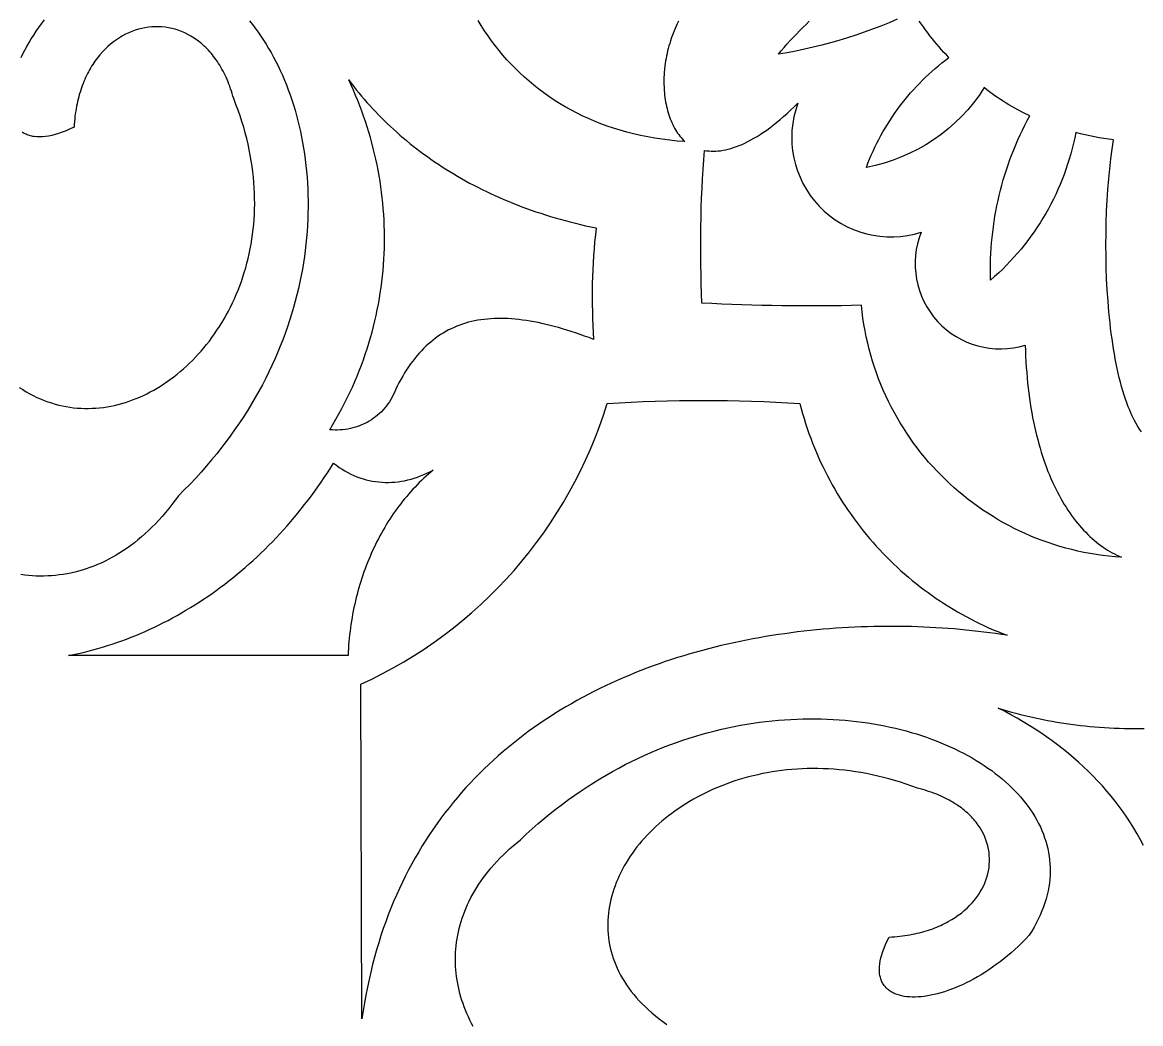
# Model space of a CAD drawing. Extents: x -4950 to -2150, y -1354 to 1346.
# Drawn here: x -2712.7 to -2500.7, y 801.8 to 991.7 of the extents above; entities that cross this region are included whole.
import ezdxf

# ---------------------------------------------------------------- set-up
doc = ezdxf.new("R2010")
doc.units = 0
doc.layers.add('LAYER_1', color=18, linetype='CONTINUOUS')

msp = doc.modelspace()

# ---------------------------------------------------------------- linework, layer by layer
at = {"layer": 'LAYER_1'}
for points in [[(-2546.89, 992.28), (-2548.44, 991.62), (-2550, 990.99), (-2551.57, 990.39), (-2553.15, 989.81), (-2554.74, 989.27), (-2556.34, 988.75), (-2557.95, 988.26), (-2559.56, 987.8), (-2561.19, 987.37), (-2562.82, 986.96), (-2564.46, 986.59), (-2566.11, 986.24), (-2567.77, 985.93), (-2569.43, 985.64), (-2568.87, 986.3), (-2568.31, 986.95), (-2567.74, 987.59), (-2567.17, 988.23), (-2566.58, 988.86), (-2565.99, 989.48), (-2565.4, 990.09), (-2564.79, 990.7), (-2564.18, 991.3), (-2563.56, 991.89)], [(-2713.33, 922.48), (-2712.67, 922.05), (-2712.01, 921.64), (-2711.34, 921.27), (-2710.67, 920.91), (-2709.99, 920.58), (-2709.31, 920.28), (-2708.62, 920), (-2707.93, 919.75), (-2707.24, 919.52), (-2706.55, 919.31), (-2705.85, 919.12), (-2705.15, 918.96), (-2704.45, 918.83), (-2703.74, 918.71), (-2703.04, 918.62), (-2702.33, 918.56), (-2701.63, 918.51), (-2700.92, 918.49), (-2700.21, 918.48), (-2699.51, 918.51), (-2698.8, 918.55), (-2698.1, 918.61), (-2697.39, 918.69), (-2696.69, 918.8), (-2695.99, 918.92), (-2695.29, 919.07), (-2694.59, 919.24), (-2693.9, 919.42), (-2693.21, 919.63), (-2692.52, 919.86), (-2691.84, 920.1), (-2691.16, 920.37), (-2690.48, 920.65), (-2689.81, 920.95), (-2689.15, 921.27), (-2688.49, 921.61), (-2687.83, 921.97), (-2687.18, 922.35), (-2686.54, 922.74), (-2685.9, 923.15), (-2685.27, 923.58), (-2684.64, 924.02), (-2684.03, 924.49), (-2683.42, 924.97), (-2682.81, 925.46), (-2682.22, 925.97), (-2681.64, 926.5), (-2681.06, 927.04), (-2680.49, 927.6), (-2679.94, 928.18), (-2679.39, 928.76), (-2678.85, 929.37), (-2678.32, 929.99), (-2677.81, 930.62), (-2677.3, 931.27), (-2676.81, 931.93), (-2676.32, 932.61), (-2675.85, 933.3), (-2675.39, 934), (-2674.95, 934.72), (-2674.51, 935.45), (-2674.09, 936.19), (-2673.68, 936.94), (-2673.29, 937.71), (-2672.91, 938.49), (-2672.54, 939.28), (-2672.19, 940.08), (-2671.86, 940.9), (-2671.54, 941.73), (-2671.23, 942.56), (-2670.94, 943.41), (-2670.67, 944.27), (-2670.41, 945.14), (-2670.17, 946.02), (-2669.95, 946.91), (-2669.74, 947.81), (-2669.55, 948.72), (-2669.38, 949.64), (-2669.23, 950.56), (-2669.1, 951.5), (-2668.98, 952.45), (-2668.89, 953.4), (-2668.81, 954.36), (-2668.75, 955.33), (-2668.72, 956.31), (-2668.7, 957.3), (-2668.71, 958.29), (-2668.73, 959.29), (-2668.78, 960.3), (-2668.85, 961.32), (-2668.94, 962.34), (-2669.05, 963.37), (-2669.19, 964.4), (-2669.35, 965.44), (-2669.53, 966.49), (-2669.73, 967.54), (-2669.96, 968.6), (-2670.22, 969.66), (-2670.49, 970.73), (-2670.79, 971.8), (-2671.12, 972.88), (-2671.47, 973.96), (-2671.85, 975.04), (-2672.26, 976.13), (-2672.68, 977.23), (-2672.82, 977.71), (-2672.96, 978.19), (-2673.11, 978.66), (-2673.26, 979.11), (-2673.42, 979.56), (-2673.59, 980), (-2673.76, 980.43), (-2673.94, 980.85), (-2674.12, 981.27), (-2674.31, 981.67), (-2674.51, 982.07), (-2674.7, 982.45), (-2674.91, 982.83), (-2675.12, 983.2), (-2675.33, 983.55), (-2675.55, 983.9), (-2675.78, 984.25), (-2676.01, 984.58), (-2676.24, 984.9), (-2676.48, 985.22), (-2676.72, 985.52), (-2676.96, 985.82), (-2677.21, 986.11), (-2677.47, 986.39), (-2677.73, 986.66), (-2677.99, 986.92), (-2678.25, 987.17), (-2678.52, 987.42), (-2678.79, 987.65), (-2679.07, 987.88), (-2679.34, 988.1), (-2679.62, 988.31), (-2679.91, 988.51), (-2680.2, 988.71), (-2680.78, 989.07), (-2681.37, 989.4), (-2681.97, 989.69), (-2682.57, 989.95), (-2683.19, 990.18), (-2683.81, 990.37), (-2684.43, 990.54), (-2685.06, 990.66), (-2685.69, 990.76), (-2686.32, 990.82), (-2686.96, 990.86), (-2687.6, 990.85), (-2688.23, 990.82), (-2688.86, 990.76), (-2689.5, 990.66), (-2690.12, 990.53), (-2690.75, 990.37), (-2691.37, 990.18), (-2691.98, 989.96), (-2692.59, 989.71), (-2693.18, 989.42), (-2693.77, 989.11), (-2694.35, 988.77), (-2694.92, 988.39), (-2695.48, 987.99), (-2696.02, 987.55), (-2696.55, 987.09), (-2697.07, 986.6), (-2697.57, 986.08), (-2698.06, 985.52), (-2698.53, 984.94), (-2698.75, 984.64), (-2698.98, 984.33), (-2699.19, 984.02), (-2699.41, 983.69), (-2699.62, 983.36), (-2699.82, 983.03), (-2700.02, 982.68), (-2700.21, 982.33), (-2700.4, 981.97), (-2700.58, 981.61), (-2700.75, 981.24), (-2700.93, 980.86), (-2701.09, 980.47), (-2701.25, 980.08), (-2701.4, 979.68), (-2701.55, 979.27), (-2701.69, 978.86), (-2701.82, 978.43), (-2701.95, 978.01), (-2702.07, 977.57), (-2702.18, 977.13), (-2702.29, 976.68), (-2702.38, 976.23), (-2702.48, 975.77), (-2702.56, 975.3), (-2702.64, 974.82), (-2702.71, 974.34), (-2702.77, 973.85), (-2702.83, 973.36), (-2702.87, 972.86), (-2702.91, 972.35), (-2702.94, 971.83), (-2703.71, 971.47), (-2704.45, 971.15), (-2705.17, 970.87), (-2705.87, 970.63), (-2706.53, 970.42), (-2707.18, 970.26), (-2707.79, 970.13), (-2708.39, 970.04), (-2708.95, 969.99), (-2709.49, 969.97), (-2710.01, 969.99), (-2710.5, 970.03), (-2710.74, 970.07), (-2710.97, 970.12), (-2711.19, 970.17), (-2711.41, 970.23), (-2711.62, 970.3), (-2711.83, 970.37), (-2712.03, 970.46), (-2712.22, 970.55), (-2712.41, 970.64), (-2712.59, 970.75), (-2712.76, 970.86)], [(-2669.68, 991.95), (-2669.13, 991.27), (-2668.59, 990.56), (-2668.06, 989.83), (-2667.54, 989.09), (-2667.04, 988.33), (-2666.55, 987.55), (-2666.07, 986.76), (-2665.6, 985.95), (-2665.14, 985.12), (-2664.7, 984.27), (-2664.28, 983.42), (-2663.86, 982.54), (-2663.46, 981.65), (-2663.07, 980.75), (-2662.7, 979.83), (-2662.34, 978.9), (-2662, 977.95), (-2661.67, 976.99), (-2661.36, 976.02), (-2661.06, 975.03), (-2660.78, 974.04), (-2660.51, 973.03), (-2660.26, 972.01), (-2660.03, 970.97), (-2659.81, 969.93), (-2659.61, 968.88), (-2659.43, 967.81), (-2659.26, 966.74), (-2659.11, 965.66), (-2658.98, 964.56), (-2658.87, 963.46), (-2658.78, 962.35), (-2658.7, 961.23), (-2658.64, 960.1), (-2658.6, 958.97), (-2658.58, 957.83), (-2658.58, 956.68), (-2658.6, 955.52), (-2658.63, 954.36), (-2658.69, 953.19), (-2658.77, 952.02), (-2658.87, 950.84), (-2658.99, 949.65), (-2659.13, 948.46), (-2659.29, 947.27), (-2659.47, 946.07), (-2659.67, 944.87), (-2659.9, 943.67), (-2660.14, 942.46), (-2660.41, 941.25), (-2660.7, 940.03), (-2661.02, 938.82), (-2661.35, 937.6), (-2661.71, 936.38), (-2662.09, 935.17), (-2662.5, 933.95), (-2662.93, 932.72), (-2663.39, 931.5), (-2663.86, 930.28), (-2664.37, 929.06), (-2664.89, 927.84), (-2665.45, 926.63), (-2666.02, 925.41), (-2666.62, 924.2), (-2667.25, 922.98), (-2667.91, 921.78), (-2668.59, 920.57), (-2669.29, 919.37), (-2670.02, 918.17), (-2670.78, 916.97), (-2671.57, 915.78), (-2672.38, 914.59), (-2673.22, 913.41), (-2674.09, 912.23), (-2674.98, 911.06), (-2675.91, 909.89), (-2676.86, 908.73), (-2677.84, 907.58), (-2678.85, 906.43), (-2679.88, 905.29), (-2680.95, 904.16), (-2682.05, 903.04), (-2683.17, 901.92), (-2683.77, 901.09), (-2684.38, 900.28), (-2685, 899.5), (-2685.62, 898.74), (-2686.25, 898.01), (-2686.89, 897.3), (-2687.53, 896.61), (-2688.18, 895.95), (-2688.84, 895.32), (-2689.5, 894.71), (-2690.16, 894.12), (-2690.83, 893.55), (-2691.51, 893.01), (-2692.19, 892.5), (-2692.88, 892), (-2693.57, 891.53), (-2694.26, 891.08), (-2694.96, 890.66), (-2695.66, 890.26), (-2696.36, 889.88), (-2697.07, 889.52), (-2697.78, 889.18), (-2698.5, 888.87), (-2699.21, 888.58), (-2699.93, 888.31), (-2700.65, 888.06), (-2701.38, 887.83), (-2702.1, 887.62), (-2702.83, 887.44), (-2703.55, 887.28), (-2704.28, 887.13), (-2705.01, 887.01), (-2705.74, 886.91), (-2706.47, 886.82), (-2707.2, 886.76), (-2707.93, 886.72), (-2708.66, 886.7), (-2709.39, 886.7), (-2710.12, 886.71), (-2710.84, 886.75), (-2711.57, 886.81), (-2712.29, 886.88), (-2713.02, 886.97)], [(-2712.96, 985.03), (-2712.63, 985.73), (-2712.27, 986.43), (-2711.89, 987.14), (-2711.48, 987.85), (-2711.05, 988.56), (-2710.6, 989.28), (-2710.12, 989.99), (-2709.63, 990.71), (-2709.1, 991.43), (-2708.56, 992.14)], [(-2588.36, 991.9), (-2588.58, 991.44), (-2588.8, 990.98), (-2589, 990.52), (-2589.2, 990.06), (-2589.39, 989.59), (-2589.56, 989.12), (-2589.73, 988.65), (-2589.89, 988.18), (-2590.03, 987.71), (-2590.17, 987.23), (-2590.3, 986.75), (-2590.42, 986.28), (-2590.53, 985.8), (-2590.63, 985.32), (-2590.72, 984.84), (-2590.8, 984.37), (-2590.87, 983.89), (-2590.93, 983.42), (-2590.99, 982.94), (-2591.07, 982), (-2591.11, 981.07), (-2591.11, 980.14), (-2591.09, 979.23), (-2591.06, 978.78), (-2591.02, 978.34), (-2590.98, 977.9), (-2590.92, 977.46), (-2590.86, 977.03), (-2590.79, 976.6), (-2590.71, 976.18), (-2590.62, 975.76), (-2590.52, 975.36), (-2590.42, 974.95), (-2590.3, 974.56), (-2590.18, 974.17), (-2590.05, 973.78), (-2589.91, 973.41), (-2589.77, 973.04), (-2589.61, 972.68), (-2589.45, 972.33), (-2589.28, 971.98), (-2589.1, 971.65), (-2588.91, 971.32), (-2588.72, 971.01), (-2588.52, 970.7), (-2588.3, 970.4), (-2588.09, 970.12), (-2587.86, 969.84), (-2587.63, 969.58), (-2587.39, 969.32), (-2587.14, 969.08), (-2588.59, 969.19), (-2590.03, 969.34), (-2591.44, 969.52), (-2592.83, 969.72), (-2594.19, 969.97), (-2595.54, 970.24), (-2596.86, 970.54), (-2598.15, 970.87), (-2599.43, 971.23), (-2600.68, 971.62), (-2601.91, 972.03), (-2603.11, 972.48), (-2604.29, 972.95), (-2605.45, 973.45), (-2606.59, 973.97), (-2607.7, 974.52), (-2608.79, 975.09), (-2609.86, 975.69), (-2610.9, 976.32), (-2611.92, 976.96), (-2612.92, 977.63), (-2613.9, 978.32), (-2614.85, 979.04), (-2615.78, 979.78), (-2616.68, 980.53), (-2617.56, 981.31), (-2618.42, 982.11), (-2619.26, 982.92), (-2620.07, 983.76), (-2620.87, 984.61), (-2621.63, 985.49), (-2622.38, 986.38), (-2623.1, 987.28), (-2623.8, 988.21), (-2624.47, 989.15), (-2625.13, 990.1), (-2625.75, 991.07), (-2626.36, 992.06)], [(-2500.2, 835.61), (-2500.78, 836.71), (-2501.38, 837.8), (-2502.02, 838.88), (-2502.68, 839.93), (-2503.36, 840.98), (-2504.07, 842), (-2504.81, 843.02), (-2505.57, 844.01), (-2506.35, 844.99), (-2507.16, 845.95), (-2508, 846.9), (-2508.85, 847.83), (-2509.73, 848.75), (-2510.63, 849.64), (-2511.55, 850.52), (-2512.5, 851.39), (-2513.46, 852.24), (-2514.45, 853.07), (-2515.46, 853.88), (-2516.48, 854.68), (-2517.53, 855.46), (-2518.59, 856.22), (-2519.67, 856.96), (-2520.77, 857.69), (-2521.89, 858.4), (-2523.03, 859.09), (-2524.18, 859.76), (-2525.35, 860.42), (-2526.53, 861.06), (-2527.73, 861.68), (-2526.9, 861.42), (-2526.06, 861.17), (-2525.23, 860.93), (-2524.38, 860.7), (-2523.54, 860.48), (-2522.69, 860.26), (-2521.83, 860.06), (-2520.97, 859.86), (-2520.11, 859.67), (-2519.24, 859.5), (-2518.37, 859.33), (-2517.5, 859.17), (-2516.62, 859.01), (-2515.73, 858.87), (-2514.85, 858.74), (-2513.95, 858.61), (-2513.06, 858.5), (-2512.16, 858.39), (-2511.25, 858.29), (-2510.35, 858.2), (-2509.43, 858.12), (-2508.52, 858.05), (-2507.6, 857.98), (-2506.67, 857.93), (-2505.74, 857.89), (-2504.81, 857.85), (-2503.87, 857.82), (-2502.93, 857.8), (-2501.99, 857.79), (-2501.04, 857.79), (-2500.09, 857.8)], [(-2627.28, 801.3), (-2627.6, 801.9), (-2627.9, 802.52), (-2628.19, 803.13), (-2628.47, 803.75), (-2628.73, 804.37), (-2628.97, 805), (-2629.19, 805.63), (-2629.41, 806.26), (-2629.6, 806.89), (-2629.78, 807.53), (-2629.94, 808.17), (-2630.09, 808.81), (-2630.22, 809.45), (-2630.33, 810.1), (-2630.42, 810.75), (-2630.5, 811.39), (-2630.57, 812.05), (-2630.61, 812.7), (-2630.64, 813.35), (-2630.65, 814), (-2630.64, 814.66), (-2630.61, 815.31), (-2630.57, 815.97), (-2630.51, 816.62), (-2630.43, 817.28), (-2630.33, 817.93), (-2630.22, 818.59), (-2630.08, 819.24), (-2629.93, 819.9), (-2629.76, 820.55), (-2629.57, 821.2), (-2629.36, 821.85), (-2629.13, 822.5), (-2628.89, 823.15), (-2628.62, 823.8), (-2628.33, 824.44), (-2628.03, 825.09), (-2627.7, 825.73), (-2627.36, 826.37), (-2626.99, 827), (-2626.61, 827.64), (-2626.2, 828.27), (-2625.77, 828.89), (-2625.33, 829.52), (-2624.86, 830.14), (-2624.37, 830.76), (-2623.86, 831.37), (-2623.34, 831.98), (-2622.78, 832.59), (-2622.21, 833.19), (-2621.62, 833.79), (-2621, 834.38), (-2620.37, 834.97), (-2619.71, 835.55), (-2619.03, 836.13), (-2618.33, 836.71), (-2617.21, 837.76), (-2616.09, 838.78), (-2614.96, 839.77), (-2613.82, 840.74), (-2612.67, 841.68), (-2611.52, 842.6), (-2610.36, 843.48), (-2609.19, 844.35), (-2608.02, 845.18), (-2606.84, 845.99), (-2605.66, 846.77), (-2604.47, 847.53), (-2603.28, 848.26), (-2602.09, 848.97), (-2600.89, 849.65), (-2599.68, 850.31), (-2598.48, 850.95), (-2597.27, 851.56), (-2596.05, 852.14), (-2594.84, 852.7), (-2593.62, 853.24), (-2592.41, 853.76), (-2591.19, 854.25), (-2589.97, 854.72), (-2588.75, 855.16), (-2587.53, 855.59), (-2586.31, 855.99), (-2585.09, 856.37), (-2583.87, 856.73), (-2582.65, 857.06), (-2581.43, 857.37), (-2580.22, 857.67), (-2579, 857.94), (-2577.79, 858.19), (-2576.58, 858.42), (-2575.38, 858.63), (-2574.18, 858.82), (-2572.98, 858.99), (-2571.79, 859.14), (-2570.6, 859.27), (-2569.41, 859.38), (-2568.23, 859.47), (-2567.06, 859.54), (-2565.89, 859.6), (-2564.73, 859.63), (-2563.57, 859.65), (-2562.42, 859.65), (-2561.28, 859.63), (-2560.15, 859.59), (-2559.02, 859.54), (-2557.9, 859.46), (-2556.79, 859.38), (-2555.69, 859.27), (-2554.6, 859.15), (-2553.51, 859.01), (-2552.44, 858.85), (-2551.37, 858.68), (-2550.32, 858.5), (-2549.28, 858.29), (-2548.24, 858.08), (-2547.22, 857.84), (-2546.21, 857.59), (-2545.22, 857.33), (-2544.23, 857.05), (-2543.26, 856.76), (-2542.3, 856.46), (-2541.35, 856.14), (-2540.42, 855.8), (-2539.5, 855.45), (-2538.6, 855.09), (-2537.71, 854.72), (-2536.84, 854.33), (-2535.98, 853.93), (-2535.13, 853.52), (-2534.3, 853.1), (-2533.49, 852.66), (-2532.7, 852.22), (-2531.92, 851.76), (-2531.16, 851.29), (-2530.42, 850.8), (-2529.69, 850.31), (-2528.98, 849.81), (-2528.3, 849.29), (-2527.63, 848.77), (-2526.98, 848.23), (-2526.35, 847.69), (-2525.73, 847.13), (-2525.14, 846.57), (-2524.57, 845.99), (-2524.02, 845.41), (-2523.5, 844.82), (-2522.99, 844.22), (-2522.51, 843.61), (-2522.04, 842.99), (-2521.6, 842.37), (-2521.19, 841.74), (-2520.79, 841.1), (-2520.42, 840.45), (-2520.08, 839.79), (-2519.75, 839.13), (-2519.46, 838.46), (-2519.18, 837.78), (-2518.94, 837.1), (-2518.71, 836.41), (-2518.52, 835.72), (-2518.35, 835.02), (-2518.2, 834.31), (-2518.09, 833.6), (-2518, 832.89), (-2517.94, 832.17), (-2517.9, 831.44), (-2517.9, 830.71), (-2517.92, 829.98), (-2517.97, 829.24), (-2518.05, 828.49), (-2518.16, 827.75), (-2518.3, 827), (-2518.47, 826.25), (-2518.67, 825.49), (-2518.9, 824.73), (-2519.16, 823.97), (-2519.45, 823.21), (-2519.78, 822.44), (-2520.14, 821.67), (-2520.53, 820.9), (-2520.95, 820.13), (-2521.4, 819.36), (-2521.89, 818.59), (-2522.56, 817.88), (-2523.23, 817.2), (-2523.91, 816.54), (-2524.59, 815.9), (-2525.29, 815.28), (-2525.99, 814.69), (-2526.69, 814.11), (-2527.4, 813.56), (-2528.11, 813.03), (-2528.82, 812.52), (-2529.54, 812.03), (-2530.26, 811.56), (-2530.97, 811.12), (-2531.69, 810.7), (-2532.4, 810.3), (-2533.11, 809.92), (-2533.82, 809.56), (-2534.52, 809.23), (-2535.22, 808.92), (-2535.92, 808.63), (-2536.6, 808.36), (-2537.28, 808.11), (-2537.95, 807.89), (-2538.62, 807.69), (-2539.27, 807.51), (-2539.91, 807.35), (-2540.54, 807.21), (-2541.16, 807.1), (-2541.76, 807.01), (-2542.35, 806.94), (-2542.93, 806.9), (-2543.49, 806.88), (-2544.04, 806.88), (-2544.57, 806.9), (-2545.08, 806.95), (-2545.57, 807.01), (-2546.04, 807.1), (-2546.49, 807.22), (-2546.92, 807.35), (-2547.33, 807.51), (-2547.52, 807.6), (-2547.71, 807.69), (-2547.9, 807.79), (-2548.07, 807.9), (-2548.25, 808.01), (-2548.41, 808.13), (-2548.57, 808.25), (-2548.72, 808.38), (-2548.87, 808.51), (-2549.01, 808.65), (-2549.14, 808.8), (-2549.27, 808.95), (-2549.39, 809.1), (-2549.5, 809.27), (-2549.61, 809.43), (-2549.7, 809.61), (-2549.8, 809.79), (-2549.88, 809.97), (-2549.95, 810.17), (-2550.02, 810.36), (-2550.08, 810.57), (-2550.13, 810.78), (-2550.18, 810.99), (-2550.22, 811.21), (-2550.26, 811.67), (-2550.28, 812.15), (-2550.26, 812.66), (-2550.21, 813.19), (-2550.12, 813.74), (-2549.99, 814.31), (-2549.83, 814.91), (-2549.63, 815.54), (-2549.38, 816.18), (-2549.1, 816.85), (-2548.78, 817.55), (-2548.42, 818.26), (-2547.9, 818.29), (-2547.4, 818.33), (-2546.89, 818.37), (-2546.4, 818.42), (-2545.91, 818.48), (-2545.43, 818.55), (-2544.95, 818.62), (-2544.48, 818.7), (-2544.02, 818.78), (-2543.57, 818.88), (-2543.12, 818.98), (-2542.68, 819.08), (-2542.24, 819.19), (-2541.82, 819.31), (-2541.4, 819.44), (-2540.98, 819.57), (-2540.57, 819.7), (-2540.17, 819.84), (-2539.78, 819.99), (-2539.39, 820.15), (-2539.02, 820.3), (-2538.64, 820.47), (-2538.28, 820.64), (-2537.92, 820.81), (-2537.57, 820.99), (-2537.22, 821.18), (-2536.56, 821.56), (-2535.92, 821.96), (-2535.31, 822.38), (-2534.73, 822.82), (-2534.18, 823.27), (-2533.65, 823.74), (-2533.16, 824.22), (-2532.7, 824.72), (-2532.26, 825.23), (-2531.86, 825.75), (-2531.48, 826.28), (-2531.14, 826.82), (-2530.83, 827.37), (-2530.54, 827.93), (-2530.29, 828.49), (-2530.07, 829.06), (-2529.88, 829.64), (-2529.72, 830.22), (-2529.59, 830.81), (-2529.49, 831.4), (-2529.43, 831.99), (-2529.4, 832.58), (-2529.4, 833.17), (-2529.43, 833.77), (-2529.49, 834.36), (-2529.59, 834.95), (-2529.71, 835.53), (-2529.88, 836.12), (-2530.07, 836.69), (-2530.3, 837.27), (-2530.56, 837.83), (-2530.85, 838.39), (-2531.18, 838.94), (-2531.54, 839.48), (-2531.74, 839.75), (-2531.94, 840.02), (-2532.15, 840.28), (-2532.37, 840.54), (-2532.6, 840.79), (-2532.83, 841.05), (-2533.08, 841.3), (-2533.33, 841.54), (-2533.59, 841.79), (-2533.86, 842.03), (-2534.14, 842.26), (-2534.43, 842.5), (-2534.73, 842.73), (-2535.04, 842.95), (-2535.35, 843.17), (-2535.67, 843.39), (-2536.01, 843.6), (-2536.35, 843.81), (-2536.7, 844.02), (-2537.06, 844.22), (-2537.42, 844.41), (-2537.8, 844.61), (-2538.19, 844.79), (-2538.58, 844.97), (-2538.98, 845.15), (-2539.4, 845.32), (-2539.82, 845.49), (-2540.25, 845.65), (-2540.69, 845.8), (-2541.14, 845.95), (-2541.6, 846.09), (-2542.06, 846.23), (-2542.54, 846.36), (-2543.02, 846.49), (-2544.12, 846.89), (-2545.21, 847.27), (-2546.29, 847.62), (-2547.37, 847.95), (-2548.45, 848.25), (-2549.52, 848.53), (-2550.59, 848.79), (-2551.65, 849.03), (-2552.71, 849.24), (-2553.76, 849.43), (-2554.81, 849.6), (-2555.85, 849.75), (-2556.88, 849.88), (-2557.91, 849.98), (-2558.93, 850.07), (-2559.95, 850.13), (-2560.96, 850.18), (-2561.96, 850.2), (-2562.95, 850.2), (-2563.94, 850.19), (-2564.92, 850.16), (-2565.89, 850.1), (-2566.85, 850.03), (-2567.8, 849.94), (-2568.75, 849.84), (-2569.69, 849.71), (-2570.62, 849.57), (-2571.53, 849.41), (-2572.44, 849.24), (-2573.34, 849.04), (-2574.23, 848.84), (-2575.11, 848.61), (-2575.98, 848.37), (-2576.84, 848.12), (-2577.69, 847.85), (-2578.53, 847.56), (-2579.35, 847.26), (-2580.17, 846.95), (-2580.97, 846.62), (-2581.76, 846.28), (-2582.54, 845.93), (-2583.31, 845.56), (-2584.06, 845.18), (-2584.8, 844.79), (-2585.53, 844.38), (-2586.25, 843.96), (-2586.95, 843.54), (-2587.64, 843.1), (-2588.32, 842.65), (-2588.98, 842.18), (-2589.63, 841.71), (-2590.26, 841.23), (-2590.88, 840.74), (-2591.49, 840.24), (-2592.08, 839.72), (-2592.65, 839.2), (-2593.21, 838.68), (-2593.75, 838.14), (-2594.28, 837.59), (-2594.79, 837.04), (-2595.29, 836.48), (-2595.76, 835.91), (-2596.23, 835.34), (-2596.67, 834.75), (-2597.1, 834.16), (-2597.51, 833.57), (-2597.9, 832.97), (-2598.28, 832.36), (-2598.64, 831.75), (-2598.98, 831.13), (-2599.3, 830.51), (-2599.6, 829.89), (-2599.88, 829.26), (-2600.15, 828.62), (-2600.39, 827.98), (-2600.62, 827.34), (-2600.83, 826.7), (-2601.01, 826.05), (-2601.18, 825.4), (-2601.33, 824.75), (-2601.45, 824.1), (-2601.56, 823.44), (-2601.64, 822.78), (-2601.7, 822.13), (-2601.75, 821.47), (-2601.77, 820.81), (-2601.76, 820.15), (-2601.74, 819.49), (-2601.69, 818.83), (-2601.63, 818.17), (-2601.54, 817.52), (-2601.42, 816.86), (-2601.29, 816.21), (-2601.13, 815.55), (-2600.94, 814.9), (-2600.74, 814.25), (-2600.5, 813.61), (-2600.25, 812.97), (-2599.97, 812.33), (-2599.67, 811.69), (-2599.34, 811.06), (-2598.98, 810.43), (-2598.61, 809.81), (-2598.2, 809.19), (-2597.77, 808.57), (-2597.32, 807.96), (-2596.84, 807.36), (-2596.33, 806.76), (-2595.79, 806.17), (-2595.23, 805.58), (-2594.64, 805), (-2594.03, 804.43), (-2593.39, 803.87), (-2592.72, 803.31), (-2592.02, 802.76), (-2591.3, 802.22), (-2590.54, 801.69)]]:
    msp.add_lwpolyline(points, dxfattribs=at)
msp.add_lwpolyline([(-2500.61, 914.08), (-2500.95, 914.57), (-2501.29, 915.09), (-2501.62, 915.64), (-2501.93, 916.22), (-2502.24, 916.83), (-2502.54, 917.47), (-2502.82, 918.13), (-2503.1, 918.82), (-2503.37, 919.53), (-2503.63, 920.27), (-2503.88, 921.03), (-2504.12, 921.82), (-2504.35, 922.62), (-2504.57, 923.45), (-2504.79, 924.3), (-2504.99, 925.17), (-2505.19, 926.05), (-2505.37, 926.95), (-2505.55, 927.87), (-2505.72, 928.81), (-2505.88, 929.76), (-2506.03, 930.72), (-2506.17, 931.7), (-2506.31, 932.69), (-2506.43, 933.69), (-2506.55, 934.7), (-2506.66, 935.72), (-2506.76, 936.75), (-2506.93, 938.83), (-2507.08, 940.95), (-2507.19, 943.08), (-2507.27, 945.22), (-2507.31, 947.37), (-2507.33, 949.51), (-2507.31, 951.65), (-2507.27, 953.77), (-2507.2, 955.88), (-2507.09, 957.95), (-2506.96, 959.99), (-2506.8, 961.99), (-2506.61, 963.94), (-2506.4, 965.83), (-2506.15, 967.66), (-2506.02, 968.55), (-2505.88, 969.43), (-2506.8, 969.54), (-2507.71, 969.67), (-2508.61, 969.82), (-2509.51, 969.98), (-2510.4, 970.16), (-2511.29, 970.36), (-2512.17, 970.57), (-2513.04, 970.79), (-2513.25, 969.77), (-2513.47, 968.77), (-2513.72, 967.76), (-2513.98, 966.77), (-2514.27, 965.78), (-2514.58, 964.79), (-2514.91, 963.82), (-2515.26, 962.85), (-2515.62, 961.9), (-2516.01, 960.95), (-2516.42, 960), (-2516.84, 959.07), (-2517.29, 958.15), (-2517.75, 957.24), (-2518.24, 956.33), (-2518.74, 955.44), (-2519.26, 954.56), (-2519.8, 953.69), (-2520.36, 952.83), (-2520.94, 951.98), (-2521.53, 951.14), (-2522.14, 950.32), (-2522.77, 949.51), (-2523.42, 948.71), (-2524.08, 947.92), (-2524.76, 947.15), (-2525.46, 946.39), (-2526.17, 945.64), (-2526.9, 944.91), (-2527.65, 944.19), (-2528.42, 943.49), (-2529.2, 942.8), (-2529.22, 943.82), (-2529.22, 944.84), (-2529.21, 945.85), (-2529.18, 946.87), (-2529.14, 947.88), (-2529.08, 948.9), (-2529, 949.91), (-2528.9, 950.92), (-2528.79, 951.92), (-2528.66, 952.93), (-2528.52, 953.93), (-2528.36, 954.92), (-2528.18, 955.92), (-2527.99, 956.91), (-2527.78, 957.9), (-2527.55, 958.88), (-2527.31, 959.86), (-2527.05, 960.84), (-2526.78, 961.81), (-2526.49, 962.78), (-2526.18, 963.75), (-2525.86, 964.7), (-2525.52, 965.66), (-2525.17, 966.61), (-2524.8, 967.55), (-2524.41, 968.48), (-2524.01, 969.42), (-2523.6, 970.34), (-2523.17, 971.26), (-2522.72, 972.17), (-2522.26, 973.08), (-2521.78, 973.98), (-2522.93, 974.53), (-2524.05, 975.12), (-2524.61, 975.42), (-2525.17, 975.74), (-2525.71, 976.06), (-2526.26, 976.38), (-2526.79, 976.72), (-2527.33, 977.07), (-2527.85, 977.42), (-2528.37, 977.78), (-2528.89, 978.15), (-2529.39, 978.53), (-2529.89, 978.92), (-2530.39, 979.31, -0.209037), (-2552.74, 964.2), (-2552.44, 964.98), (-2552.13, 965.75), (-2551.81, 966.51), (-2551.47, 967.27), (-2551.12, 968.01), (-2550.76, 968.76), (-2550.38, 969.49), (-2549.99, 970.22), (-2549.59, 970.94), (-2549.17, 971.65), (-2548.74, 972.35), (-2548.3, 973.04), (-2547.85, 973.73), (-2547.39, 974.41), (-2546.91, 975.08), (-2546.43, 975.74), (-2545.93, 976.39), (-2545.41, 977.04), (-2544.89, 977.67), (-2544.36, 978.3), (-2543.81, 978.91), (-2543.26, 979.52), (-2542.69, 980.11), (-2542.11, 980.7), (-2541.52, 981.27), (-2540.92, 981.84), (-2540.31, 982.39), (-2539.69, 982.94), (-2539.06, 983.47), (-2538.42, 983.99), (-2537.77, 984.5), (-2537.11, 985), (-2537.58, 985.5), (-2538.04, 986), (-2538.5, 986.51), (-2538.95, 987.03), (-2539.4, 987.55), (-2539.83, 988.08), (-2540.27, 988.61), (-2540.69, 989.15), (-2541.11, 989.7), (-2541.52, 990.25), (-2541.92, 990.81), (-2542.32, 991.37), (-2542.7, 991.94)], format="xyb", dxfattribs=at)
for points in [[(-2650.88, 980.76), (-2650.41, 980.15), (-2649.93, 979.53), (-2649.45, 978.92), (-2648.95, 978.31), (-2648.45, 977.71), (-2647.94, 977.12), (-2647.43, 976.52), (-2646.9, 975.94), (-2646.36, 975.35), (-2645.82, 974.77), (-2645.27, 974.2), (-2644.71, 973.63), (-2644.14, 973.07), (-2643.56, 972.51), (-2642.97, 971.96), (-2642.38, 971.41), (-2641.78, 970.86), (-2641.16, 970.33), (-2640.55, 969.79), (-2639.92, 969.27), (-2639.28, 968.75), (-2638.64, 968.23), (-2637.98, 967.72), (-2637.32, 967.22), (-2636.65, 966.72), (-2635.97, 966.23), (-2635.28, 965.74), (-2634.59, 965.26), (-2633.88, 964.79), (-2633.17, 964.32), (-2632.45, 963.86), (-2631.72, 963.41), (-2630.98, 962.96), (-2630.24, 962.52), (-2629.48, 962.08), (-2628.72, 961.65), (-2627.95, 961.23), (-2627.17, 960.82), (-2626.38, 960.41), (-2625.59, 960.01), (-2624.78, 959.62), (-2623.97, 959.23), (-2623.15, 958.85), (-2622.32, 958.48), (-2621.48, 958.12), (-2620.63, 957.76), (-2619.78, 957.41), (-2618.92, 957.07), (-2618.05, 956.74), (-2617.17, 956.41), (-2616.28, 956.09), (-2615.38, 955.78), (-2614.48, 955.48), (-2613.56, 955.19), (-2612.64, 954.9), (-2611.71, 954.62), (-2610.78, 954.35), (-2609.83, 954.09), (-2608.88, 953.84), (-2607.91, 953.6), (-2606.94, 953.36), (-2605.96, 953.14), (-2604.98, 952.92), (-2603.98, 952.71), (-2604.12, 951.39), (-2604.25, 950.08), (-2604.37, 948.76), (-2604.46, 947.44), (-2604.55, 946.12), (-2604.61, 944.8), (-2604.67, 943.48), (-2604.7, 942.16), (-2604.72, 940.83), (-2604.73, 939.51), (-2604.72, 938.19), (-2604.69, 936.87), (-2604.65, 935.54), (-2604.6, 934.22), (-2604.53, 932.9), (-2604.44, 931.58), (-2605.31, 931.91), (-2606.17, 932.22), (-2607.02, 932.52), (-2607.87, 932.81), (-2608.7, 933.08), (-2609.52, 933.34), (-2610.33, 933.58), (-2611.13, 933.81), (-2611.92, 934.03), (-2612.7, 934.23), (-2613.48, 934.42), (-2614.24, 934.59), (-2614.99, 934.75), (-2615.74, 934.9), (-2616.47, 935.03), (-2617.2, 935.15), (-2617.92, 935.25), (-2618.62, 935.34), (-2619.32, 935.41), (-2620.01, 935.46), (-2620.69, 935.51), (-2621.36, 935.53), (-2622.02, 935.55), (-2622.68, 935.54), (-2623.32, 935.52), (-2623.96, 935.49), (-2624.58, 935.44), (-2625.2, 935.38), (-2625.81, 935.3), (-2626.41, 935.2), (-2627, 935.09), (-2627.58, 934.96), (-2628.16, 934.82), (-2628.72, 934.66), (-2629.28, 934.48), (-2629.83, 934.29), (-2630.37, 934.08), (-2630.91, 933.85), (-2631.43, 933.61), (-2631.95, 933.36), (-2632.46, 933.08), (-2632.96, 932.79), (-2633.45, 932.48), (-2633.93, 932.16), (-2634.41, 931.82), (-2634.88, 931.46), (-2635.34, 931.08), (-2635.79, 930.69), (-2636.24, 930.28), (-2636.68, 929.85), (-2637.11, 929.41), (-2637.53, 928.94), (-2637.94, 928.46), (-2638.35, 927.97), (-2638.75, 927.45), (-2639.14, 926.92), (-2639.53, 926.37), (-2639.91, 925.8), (-2640.28, 925.21), (-2640.64, 924.61), (-2641, 923.98), (-2641.35, 923.34), (-2641.69, 922.68), (-2642.03, 922), (-2642.22, 921.53), (-2642.42, 921.07), (-2642.65, 920.62), (-2642.89, 920.18), (-2643.15, 919.76), (-2643.43, 919.35), (-2643.72, 918.96), (-2644.03, 918.58), (-2644.35, 918.21), (-2644.69, 917.86), (-2645.04, 917.53), (-2645.4, 917.21), (-2645.78, 916.91), (-2646.16, 916.62), (-2646.56, 916.35), (-2646.97, 916.09), (-2647.39, 915.85), (-2647.82, 915.63), (-2648.26, 915.42), (-2648.7, 915.24), (-2649.15, 915.07), (-2649.61, 914.92), (-2650.08, 914.78), (-2650.55, 914.67), (-2651.03, 914.58), (-2651.51, 914.5), (-2652, 914.44), (-2652.49, 914.4), (-2652.98, 914.39), (-2653.47, 914.39), (-2653.97, 914.41), (-2654.47, 914.46), (-2653.87, 915.45), (-2653.29, 916.45), (-2652.72, 917.46), (-2652.18, 918.47), (-2651.65, 919.48), (-2651.15, 920.5), (-2650.66, 921.52), (-2650.18, 922.54), (-2649.73, 923.57), (-2649.3, 924.6), (-2648.88, 925.64), (-2648.48, 926.68), (-2648.1, 927.72), (-2647.73, 928.76), (-2647.39, 929.81), (-2647.06, 930.86), (-2646.75, 931.91), (-2646.45, 932.96), (-2646.18, 934.02), (-2645.92, 935.07), (-2645.68, 936.13), (-2645.46, 937.19), (-2645.25, 938.25), (-2645.06, 939.32), (-2644.89, 940.38), (-2644.73, 941.44), (-2644.59, 942.51), (-2644.47, 943.57), (-2644.37, 944.64), (-2644.28, 945.7), (-2644.21, 946.77), (-2644.16, 947.83), (-2644.12, 948.9), (-2644.1, 949.96), (-2644.09, 951.03), (-2644.1, 952.09), (-2644.13, 953.15), (-2644.18, 954.21), (-2644.24, 955.27), (-2644.32, 956.32), (-2644.41, 957.38), (-2644.52, 958.43), (-2644.64, 959.48), (-2644.78, 960.53), (-2644.94, 961.58), (-2645.12, 962.62), (-2645.3, 963.66), (-2645.51, 964.7), (-2645.73, 965.73), (-2645.97, 966.77), (-2646.22, 967.79), (-2646.48, 968.82), (-2646.77, 969.84), (-2647.06, 970.85), (-2647.38, 971.87), (-2647.71, 972.88), (-2648.05, 973.88), (-2648.41, 974.88), (-2648.78, 975.87), (-2649.17, 976.86), (-2649.57, 977.84), (-2649.99, 978.82), (-2650.43, 979.8)], [(-2653.74, 908.1), (-2653.22, 907.7), (-2652.68, 907.32), (-2652.14, 906.97), (-2651.59, 906.64), (-2651.04, 906.33), (-2650.47, 906.05), (-2649.9, 905.79), (-2649.32, 905.55), (-2648.74, 905.34), (-2648.16, 905.15), (-2647.57, 904.98), (-2646.97, 904.84), (-2646.37, 904.72), (-2645.77, 904.62), (-2645.16, 904.55), (-2644.56, 904.5), (-2643.95, 904.47), (-2643.34, 904.47), (-2642.73, 904.49), (-2642.11, 904.53), (-2641.5, 904.6), (-2640.89, 904.68), (-2640.28, 904.79), (-2639.67, 904.93), (-2639.06, 905.08), (-2638.45, 905.26), (-2637.85, 905.46), (-2637.25, 905.69), (-2636.65, 905.93), (-2636.06, 906.2), (-2635.47, 906.49), (-2634.89, 906.81), (-2635.33, 906.43), (-2635.78, 906.05), (-2636.21, 905.66), (-2636.64, 905.26), (-2637.07, 904.85), (-2637.49, 904.44), (-2637.91, 904.02), (-2638.31, 903.59), (-2638.72, 903.16), (-2639.12, 902.72), (-2639.51, 902.28), (-2639.89, 901.82), (-2640.27, 901.36), (-2640.65, 900.9), (-2641.02, 900.43), (-2641.38, 899.95), (-2641.74, 899.47), (-2642.09, 898.98), (-2642.43, 898.48), (-2642.77, 897.98), (-2643.1, 897.47), (-2643.43, 896.96), (-2643.75, 896.44), (-2644.06, 895.92), (-2644.37, 895.39), (-2644.67, 894.86), (-2644.96, 894.32), (-2645.25, 893.77), (-2645.53, 893.23), (-2645.81, 892.67), (-2646.08, 892.11), (-2646.34, 891.55), (-2646.59, 890.98), (-2646.84, 890.41), (-2647.08, 889.83), (-2647.32, 889.25), (-2647.55, 888.67), (-2647.77, 888.08), (-2647.98, 887.49), (-2648.19, 886.89), (-2648.39, 886.29), (-2648.59, 885.69), (-2648.77, 885.08), (-2648.95, 884.47), (-2649.12, 883.85), (-2649.29, 883.23), (-2649.45, 882.61), (-2649.6, 881.99), (-2649.74, 881.36), (-2649.88, 880.73), (-2650.01, 880.1), (-2650.13, 879.46), (-2650.24, 878.82), (-2650.35, 878.18), (-2650.45, 877.53), (-2650.54, 876.89), (-2650.63, 876.24), (-2650.7, 875.59), (-2650.77, 874.93), (-2650.83, 874.28), (-2650.89, 873.62), (-2650.93, 872.96), (-2650.97, 872.3), (-2651, 871.64), (-2703.98, 871.63), (-2703.05, 871.82), (-2702.13, 872.02), (-2701.2, 872.23), (-2700.28, 872.46), (-2699.36, 872.7), (-2698.44, 872.96), (-2697.53, 873.23), (-2696.62, 873.51), (-2695.71, 873.8), (-2694.81, 874.11), (-2693.91, 874.43), (-2693.01, 874.76), (-2692.12, 875.1), (-2691.23, 875.46), (-2690.34, 875.83), (-2689.46, 876.21), (-2688.59, 876.61), (-2687.71, 877.02), (-2686.84, 877.44), (-2685.98, 877.87), (-2685.12, 878.31), (-2684.26, 878.77), (-2683.41, 879.24), (-2682.57, 879.72), (-2681.73, 880.21), (-2680.89, 880.72), (-2680.06, 881.23), (-2679.23, 881.76), (-2678.41, 882.3), (-2677.6, 882.85), (-2676.79, 883.42), (-2675.98, 883.99), (-2675.18, 884.58), (-2674.39, 885.17), (-2673.6, 885.78), (-2672.82, 886.4), (-2672.05, 887.04), (-2671.28, 887.68), (-2670.51, 888.33), (-2669.76, 889), (-2669.01, 889.67), (-2668.26, 890.36), (-2667.53, 891.06), (-2666.8, 891.77), (-2666.07, 892.49), (-2665.35, 893.21), (-2664.65, 893.96), (-2663.94, 894.71), (-2663.25, 895.47), (-2662.56, 896.24), (-2661.88, 897.02), (-2661.2, 897.81), (-2660.54, 898.62), (-2659.88, 899.43), (-2659.23, 900.25), (-2658.59, 901.08), (-2657.95, 901.93), (-2657.33, 902.78), (-2656.71, 903.64), (-2656.1, 904.51), (-2655.5, 905.39), (-2654.9, 906.29), (-2654.32, 907.19)]]:
    msp.add_lwpolyline(points, close=True, dxfattribs=at)
for points in [[(-2565.72, 976.37, 0.625155), (-2542.34, 951.91, 0.629642), (-2522.63, 930.48), (-2522.6, 929.41), (-2522.55, 928.35), (-2522.5, 927.31), (-2522.43, 926.28), (-2522.35, 925.27), (-2522.27, 924.27), (-2522.17, 923.29), (-2522.06, 922.31), (-2521.95, 921.36), (-2521.82, 920.42), (-2521.68, 919.49), (-2521.54, 918.57), (-2521.38, 917.67), (-2521.22, 916.79), (-2521.05, 915.92), (-2520.86, 915.06), (-2520.67, 914.22), (-2520.47, 913.39), (-2520.26, 912.57), (-2520.05, 911.77), (-2519.82, 910.98), (-2519.59, 910.21), (-2519.35, 909.45), (-2519.1, 908.71), (-2518.84, 907.98), (-2518.58, 907.26), (-2518.31, 906.56), (-2518.03, 905.87), (-2517.75, 905.19), (-2517.45, 904.53), (-2517.15, 903.88), (-2516.85, 903.25), (-2516.53, 902.63), (-2516.22, 902.03), (-2515.89, 901.43), (-2515.56, 900.86), (-2515.22, 900.29), (-2514.88, 899.74), (-2514.53, 899.21), (-2514.18, 898.68), (-2513.82, 898.18), (-2513.45, 897.68), (-2513.08, 897.2), (-2512.7, 896.73), (-2512.32, 896.28), (-2511.94, 895.84), (-2511.55, 895.41), (-2511.16, 895), (-2510.76, 894.6), (-2510.36, 894.22), (-2509.95, 893.85), (-2509.54, 893.49), (-2509.13, 893.15), (-2508.71, 892.82), (-2508.29, 892.5), (-2507.87, 892.2), (-2507.44, 891.91), (-2507.01, 891.63), (-2506.58, 891.37), (-2506.14, 891.12), (-2505.7, 890.89), (-2505.26, 890.67), (-2504.82, 890.46), (-2504.37, 890.27), (-2505.58, 890.35), (-2506.78, 890.47), (-2507.97, 890.61), (-2509.15, 890.78), (-2510.33, 890.98), (-2511.49, 891.2), (-2512.65, 891.44), (-2513.8, 891.71), (-2514.94, 892.01), (-2516.06, 892.33), (-2517.18, 892.67), (-2518.29, 893.04), (-2519.39, 893.44), (-2520.47, 893.85), (-2521.55, 894.29), (-2522.61, 894.75), (-2523.66, 895.24), (-2524.7, 895.74), (-2525.73, 896.27), (-2526.74, 896.82), (-2527.74, 897.39), (-2528.73, 897.98), (-2529.7, 898.6), (-2530.66, 899.23), (-2531.6, 899.88), (-2532.53, 900.56), (-2533.44, 901.25), (-2534.34, 901.96), (-2535.22, 902.7), (-2536.09, 903.45), (-2536.94, 904.22), (-2537.77, 905), (-2538.59, 905.81), (-2539.38, 906.63), (-2540.16, 907.47), (-2540.93, 908.33), (-2541.67, 909.2), (-2542.4, 910.09), (-2543.1, 911), (-2543.79, 911.92), (-2544.46, 912.86), (-2545.1, 913.81), (-2545.73, 914.78), (-2546.34, 915.76), (-2546.92, 916.75), (-2547.49, 917.77), (-2548.03, 918.79), (-2548.55, 919.83), (-2549.05, 920.88), (-2549.53, 921.94), (-2549.98, 923.02), (-2550.41, 924.11), (-2550.82, 925.21), (-2551.2, 926.32), (-2551.56, 927.45), (-2551.9, 928.58), (-2552.21, 929.73), (-2552.49, 930.89), (-2552.75, 932.06), (-2552.99, 933.23), (-2553.19, 934.42), (-2553.38, 935.62), (-2553.53, 936.82), (-2553.66, 938.04, -0.020022), (-2583.91, 938.47), (-2583.98, 940.28), (-2584.05, 942.09), (-2584.09, 943.9), (-2584.13, 945.71), (-2584.15, 947.52), (-2584.15, 949.33), (-2584.14, 951.14), (-2584.12, 952.95), (-2584.09, 954.76), (-2584.04, 956.57), (-2583.97, 958.38), (-2583.89, 960.19), (-2583.8, 962), (-2583.69, 963.81), (-2583.57, 965.61), (-2583.44, 967.42), (-2583.03, 967.35), (-2582.61, 967.31), (-2582.18, 967.28), (-2581.75, 967.27), (-2581.3, 967.28), (-2580.84, 967.31), (-2580.37, 967.36), (-2579.9, 967.44), (-2579.41, 967.53), (-2578.92, 967.64), (-2578.41, 967.78), (-2577.9, 967.94), (-2577.38, 968.12), (-2576.84, 968.33), (-2576.3, 968.56), (-2575.75, 968.81), (-2575.19, 969.08), (-2574.62, 969.39), (-2574.05, 969.71), (-2573.46, 970.06), (-2572.86, 970.44), (-2572.26, 970.84), (-2571.64, 971.27), (-2571.02, 971.72), (-2570.39, 972.21), (-2569.75, 972.72), (-2569.1, 973.25), (-2568.44, 973.82), (-2567.77, 974.41), (-2567.1, 975.04), (-2566.41, 975.69)], [(-2601.89, 919.44, -0.030769), (-2565.36, 919.44), (-2565.11, 918.48), (-2564.84, 917.52), (-2564.56, 916.57), (-2564.26, 915.62), (-2563.95, 914.68), (-2563.63, 913.75), (-2563.3, 912.83), (-2562.95, 911.91), (-2562.58, 911.01), (-2562.21, 910.11), (-2561.82, 909.21), (-2561.42, 908.33), (-2561, 907.45), (-2560.57, 906.58), (-2560.13, 905.72), (-2559.68, 904.87), (-2559.22, 904.02), (-2558.74, 903.18), (-2558.25, 902.36), (-2557.75, 901.54), (-2557.24, 900.73), (-2556.72, 899.92), (-2556.19, 899.13), (-2555.64, 898.35), (-2555.08, 897.57), (-2554.51, 896.8), (-2553.94, 896.05), (-2553.35, 895.3), (-2552.75, 894.56), (-2552.13, 893.83), (-2551.51, 893.11), (-2550.88, 892.4), (-2550.24, 891.71), (-2549.59, 891.02), (-2548.93, 890.34), (-2548.26, 889.67), (-2547.58, 889.01), (-2546.89, 888.36), (-2546.19, 887.72), (-2545.48, 887.1), (-2544.76, 886.48), (-2544.03, 885.87), (-2543.3, 885.28), (-2542.55, 884.69), (-2541.8, 884.12), (-2541.04, 883.56), (-2540.27, 883.01), (-2539.49, 882.47), (-2538.71, 881.94), (-2537.91, 881.43), (-2537.11, 880.92), (-2536.3, 880.43), (-2535.49, 879.95), (-2534.66, 879.48), (-2533.83, 879.02), (-2532.99, 878.58), (-2532.15, 878.15), (-2531.29, 877.73), (-2530.44, 877.32), (-2529.57, 876.92), (-2528.7, 876.54), (-2527.82, 876.17), (-2526.93, 875.82), (-2526.04, 875.47), (-2527.13, 875.64), (-2528.23, 875.8), (-2529.33, 875.94), (-2530.44, 876.09), (-2531.56, 876.22), (-2532.68, 876.34), (-2533.81, 876.46), (-2534.94, 876.57), (-2536.08, 876.67), (-2537.23, 876.76), (-2538.38, 876.84), (-2539.54, 876.91), (-2540.7, 876.97), (-2541.86, 877.03), (-2543.03, 877.07), (-2544.21, 877.11), (-2545.39, 877.14), (-2546.57, 877.16), (-2547.75, 877.17), (-2548.94, 877.16), (-2550.13, 877.15), (-2551.33, 877.13), (-2552.52, 877.1), (-2553.72, 877.06), (-2554.93, 877.01), (-2556.13, 876.95), (-2557.34, 876.88), (-2558.54, 876.8), (-2559.75, 876.71), (-2560.96, 876.61), (-2562.17, 876.5), (-2563.38, 876.38), (-2564.59, 876.25), (-2565.8, 876.1), (-2567.01, 875.95), (-2568.22, 875.78), (-2569.43, 875.61), (-2570.64, 875.42), (-2571.85, 875.22), (-2573.06, 875.02), (-2574.27, 874.79), (-2575.47, 874.56), (-2576.67, 874.32), (-2577.87, 874.06), (-2579.07, 873.8), (-2580.27, 873.52), (-2581.46, 873.23), (-2582.65, 872.93), (-2583.83, 872.61), (-2585.02, 872.29), (-2586.2, 871.95), (-2587.37, 871.6), (-2588.54, 871.24), (-2589.71, 870.86), (-2590.87, 870.48), (-2592.03, 870.08), (-2593.18, 869.66), (-2594.33, 869.24), (-2595.47, 868.8), (-2596.61, 868.35), (-2597.74, 867.88), (-2598.87, 867.41), (-2599.98, 866.92), (-2601.09, 866.41), (-2602.2, 865.9), (-2603.3, 865.36), (-2604.39, 864.82), (-2605.47, 864.26), (-2606.55, 863.69), (-2607.61, 863.11), (-2608.67, 862.51), (-2609.72, 861.9), (-2610.77, 861.27), (-2611.8, 860.63), (-2612.83, 859.97), (-2613.84, 859.3), (-2614.85, 858.62), (-2615.84, 857.92), (-2616.83, 857.21), (-2617.81, 856.48), (-2618.77, 855.74), (-2619.73, 854.98), (-2620.67, 854.21), (-2621.6, 853.43), (-2622.53, 852.63), (-2623.44, 851.81), (-2624.34, 850.98), (-2625.22, 850.13), (-2626.1, 849.27), (-2626.96, 848.39), (-2627.81, 847.5), (-2628.65, 846.59), (-2629.47, 845.66), (-2630.28, 844.72), (-2631.08, 843.77), (-2631.86, 842.79), (-2632.63, 841.8), (-2633.39, 840.8), (-2634.13, 839.78), (-2634.86, 838.74), (-2635.57, 837.69), (-2636.27, 836.62), (-2636.95, 835.53), (-2637.61, 834.43), (-2638.26, 833.31), (-2638.9, 832.17), (-2639.52, 831.02), (-2640.12, 829.85), (-2640.7, 828.66), (-2641.27, 827.46), (-2641.82, 826.23), (-2642.36, 824.99), (-2642.87, 823.74), (-2643.37, 822.46), (-2643.85, 821.17), (-2644.32, 819.86), (-2644.76, 818.54), (-2645.18, 817.19), (-2645.59, 815.83), (-2645.98, 814.45), (-2646.35, 813.05), (-2646.7, 811.63), (-2647.02, 810.2), (-2647.33, 808.74), (-2647.62, 807.27), (-2647.89, 805.78), (-2648.14, 804.27), (-2648.37, 802.74), (-2648.61, 866.18, 0.214919)]]:
    msp.add_lwpolyline(points, format="xyb", close=True, dxfattribs=at)

doc.saveas('drawing.dxf')
